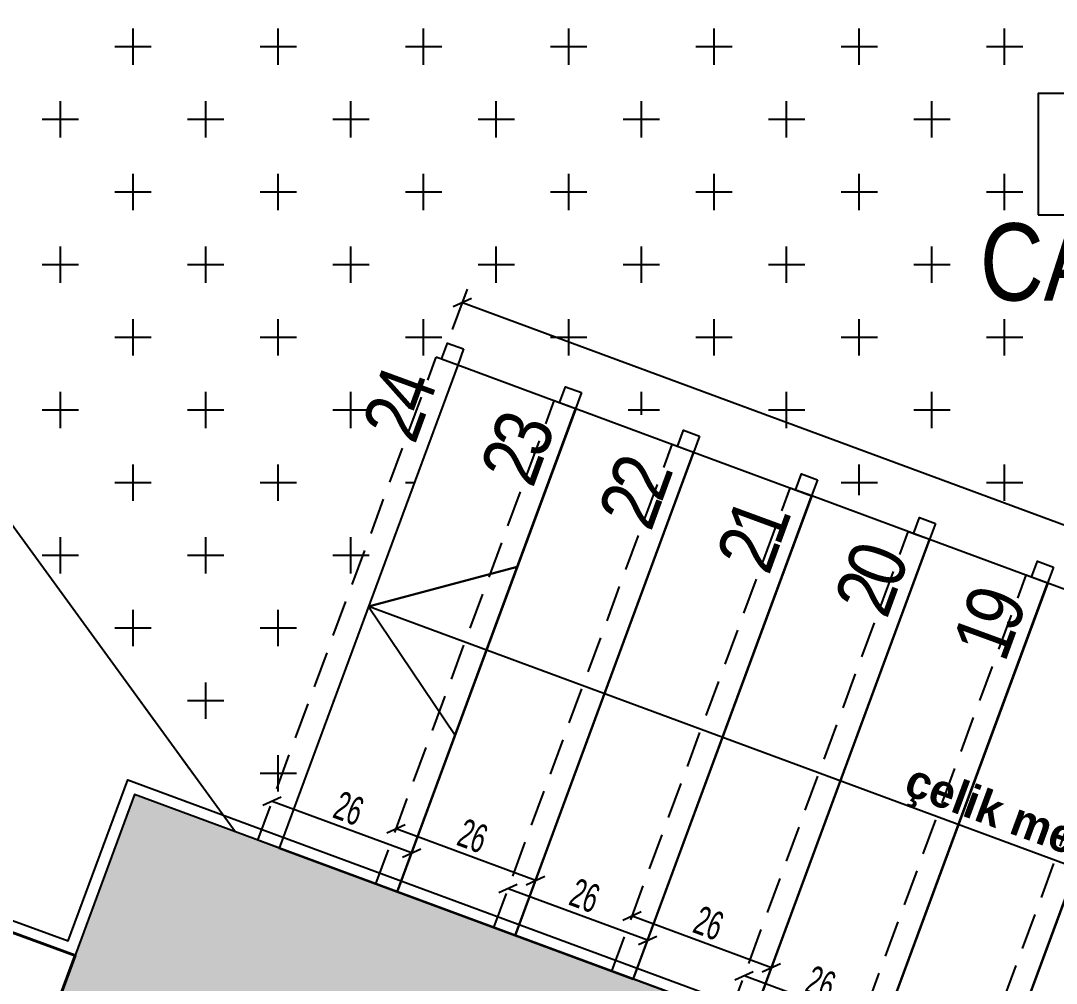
# Model space of a CAD drawing. Header units: millimetres. Extents: x 933584 to 974011, y 4545988 to 4553664.
# Drawn here: x 939110.4 to 939291.5, y 4551960.8 to 4552129 of the extents above; entities that cross this region are included whole.
import ezdxf
from ezdxf.enums import TextEntityAlignment as Align

# ---------------------------------------------------------------- set-up
doc = ezdxf.new("R2010")
doc.units = ezdxf.units.MM
doc.set_wipeout_variables(frame=1)
doc.header["$PDMODE"] = 35
for name, pattern in [('568_AVN_KES_01$0$HIDDEN', [0.375, 0.25, -0.125]), ('DOT2', [3.175, 0, -3.175]), ('HIDDEN', [9.525, 6.35, -3.175]), ('HIDDEN2', [4.7625, 3.175, -1.5875])]:
    doc.linetypes.add(name, pattern=pattern)
doc.layers.get('0').update_dxf_attribs({"color": 255})
doc.layers.get('Defpoints').update_dxf_attribs({"color": 8})
for name, color, linetype in [('0-DMS-50', 143, 'Continuous'), ('0-HSL-HTC_200', 1, 'Continuous'), ('0-HSL-SLD', 252, 'Continuous'), ('0-LNS-SLN', 6, 'Continuous'), ('0-LNS-SPL', 13, '568_AVN_KES_01$0$HIDDEN'), ('0-TXT-NXS', 7, 'Continuous'), ('0-TXT-PBX', 6, 'Continuous'), ('0-TXT-PTX_50', 8, 'Continuous'), ('0-TXT-XBX_20', 3, 'Continuous'), ('2-SPS-RCN', 2, 'Continuous')]:
    doc.layers.add(name, color=color, linetype=linetype)
doc.layers.add('2-SPS-IBW', color=5, linetype='Continuous', lineweight=40)
doc.layers.add('mimariKIRIS', color=251, linetype='HIDDEN2', lineweight=0)
doc.styles.add('139_UYG_PLN$0$Dumankaya_fikirtepe_VAZIYET_PLANI$0$Standard', font='arial.ttf')
doc.styles.add('Century Gothic_B_3', font='GOTHICB.TTF', dxfattribs={"height": 4})
doc.styles.add('dim_romans_50', font='swissl.ttf', dxfattribs={"width": 0.6, "height": 5})
doc.styles.add('MAHAL YAZISI', font='ARIALN.TTF', dxfattribs={"width": 0.8})
doc.styles.get("Standard").update_dxf_attribs({"font": 'times.ttf'})
doc.dimstyles.new('ONK_dim 1_50', dxfattribs={"dimscale": 5, "dimtxt": 4, "dimasz": 0.5, "dimexe": 0.5, "dimexo": 0.5, "dimgap": 0.2, "dimtad": 1, "dimdec": 1, "dimrnd": 0.5, "dimzin": 9, "dimtxsty": 'dim_romans_50', "dimblk": 'OBLIQUE', "dimcen": 1, "dimclre": 256, "dimclrt": 256, "dimazin": 2, "dimtfac": 1, "dimtdec": 1, "dimtix": 1, "dimtmove": 2, "dimatfit": 3, "dimldrblk": 'OBLIQUE', "dimfxl": 3, "dimfxlon": 1, "dimarcsym": 0})

# ---------------------------------------------------------------- blocks, each defined once
blk = doc.blocks.new('xcvxcbv')
at = {"layer": '2-SPS-IBW'}
blk.add_lwpolyline([(934013, 4550609.59), (933993.28, 4550616.86), (933863.85, 4550794.73), (933863.85, 4550923.49), (933966.85, 4550923.49), (933966.85, 4550975.49), (933863.85, 4550975.49), (933863.85, 4550990.49), (933981.85, 4550990.49), (933981.85, 4550877.49), (933882.35, 4550877.49), (933882.35, 4550804.49), (934007.08, 4550633.09), (934019.92, 4550628.36), (934013, 4550609.59)], dxfattribs=at)
blk = doc.blocks.new('MAHAL_KODU')
at = {"layer": '0-TXT-PTX_50'}
for tag, height, p in [('MEKAN_ADI', 0.3, (0, -0.65)), ('ALAN', 0.2, (0, -0.95))]:
    blk.add_attdef(tag, text='', height=height, dxfattribs=at).set_placement(p, align=Align.MIDDLE_CENTER)
at = {"linetype": 'DOT2', "ltscale": 10000}
blk.add_wipeout([(-0.7483, 0.0489), (0.7207, 0.0489), (0.722, -0.4231), (-0.7515, -0.4251)], dxfattribs=at)
at = {"layer": '0-TXT-PBX'}
blk.add_lwpolyline([(-0.7483, -0.4219), (0.7207, -0.4219), (0.7207, 0.0489), (-0.7483, 0.0489)], close=True, dxfattribs=at)
at = {"layer": '0-TXT-PTX_50'}
blk.add_attdef('MAHAL_KODU', text='', height=0.3, dxfattribs=at).set_placement((0, -0.2), align=Align.MIDDLE_CENTER)
blk = doc.blocks.new('vbxcb')
at = {"layer": 'mimariKIRIS', "ltscale": 5}
blk.add_lwpolyline([(942590.28, 4549378.4), (942466.16, 4549548.96), (942466.16, 4549896.91)], dxfattribs=at)
blk = doc.blocks.new('fdvd-flatten-1')
at = {"layer": '2-SPS-RCN'}
blk.add_lwpolyline([(934652.94, 4550373.38), (934659.71, 4550423.91), (934030.31, 4550656.51), (934013, 4550609.59)], close=True, dxfattribs=at)
blk = doc.blocks.new('fdbxcbxb')
at = {"layer": '0-LNS-SLN', "linetype": 'HIDDEN'}
blk.add_lwpolyline([(936147.2, 4550487.53), (936178.39, 4550571.95)], dxfattribs=at)
at = {"layer": '0-LNS-SLN'}
blk.add_lwpolyline([(936150.95, 4550486.14), (936171.58, 4550478.51), (936202.78, 4550562.93), (936182.15, 4550570.56)], close=True, dxfattribs=at)
for points in [[(936182.15, 4550570.56), (936178.39, 4550571.95)], [(936150.95, 4550486.14), (936147.2, 4550487.53)]]:
    blk.add_lwpolyline(points, dxfattribs=at)
blk = doc.blocks.new('xvbxcvbzc')
at = {"layer": '0-HSL-SLD', "linetype": 'Continuous'}
for p, q in [((939130.075, 4552121.325), (939130.075, 4552127.675)), ((939155.475, 4552121.325), (939155.475, 4552127.675)), ((939180.875, 4552121.325), (939180.875, 4552127.675)), ((939206.275, 4552121.325), (939206.275, 4552127.675)), ((939231.675, 4552121.325), (939231.675, 4552127.675)), ((939257.075, 4552121.325), (939257.075, 4552127.675)), ((939282.475, 4552121.325), (939282.475, 4552127.675)), ((939126.9, 4552124.5), (939133.25, 4552124.5)), ((939152.3, 4552124.5), (939158.65, 4552124.5)), ((939177.7, 4552124.5), (939184.05, 4552124.5)), ((939203.1, 4552124.5), (939209.45, 4552124.5)), ((939228.5, 4552124.5), (939234.85, 4552124.5)), ((939253.9, 4552124.5), (939260.25, 4552124.5)), ((939279.3, 4552124.5), (939285.65, 4552124.5)), ((939117.375, 4552108.625), (939117.375, 4552114.975)), ((939142.775, 4552108.625), (939142.775, 4552114.975)), ((939168.175, 4552108.625), (939168.175, 4552114.975)), ((939193.575, 4552108.625), (939193.575, 4552114.975)), ((939218.975, 4552108.625), (939218.975, 4552114.975)), ((939244.375, 4552108.625), (939244.375, 4552114.975)), ((939269.775, 4552108.625), (939269.775, 4552114.975)), ((939114.2, 4552111.8), (939120.55, 4552111.8)), ((939139.6, 4552111.8), (939145.95, 4552111.8)), ((939165, 4552111.8), (939171.35, 4552111.8)), ((939190.4, 4552111.8), (939196.75, 4552111.8)), ((939215.8, 4552111.8), (939222.15, 4552111.8)), ((939241.2, 4552111.8), (939247.55, 4552111.8)), ((939266.6, 4552111.8), (939272.95, 4552111.8)), ((939130.075, 4552095.925), (939130.075, 4552102.275)), ((939155.475, 4552095.925), (939155.475, 4552102.275)), ((939180.875, 4552095.925), (939180.875, 4552102.275)), ((939206.275, 4552095.925), (939206.275, 4552102.275)), ((939231.675, 4552095.925), (939231.675, 4552102.275)), ((939257.075, 4552095.925), (939257.075, 4552102.275)), ((939282.475, 4552095.925), (939282.475, 4552102.275)), ((939126.9, 4552099.1), (939133.25, 4552099.1)), ((939152.3, 4552099.1), (939158.65, 4552099.1)), ((939177.7, 4552099.1), (939184.05, 4552099.1)), ((939203.1, 4552099.1), (939209.45, 4552099.1)), ((939228.5, 4552099.1), (939234.85, 4552099.1)), ((939253.9, 4552099.1), (939260.25, 4552099.1)), ((939279.3, 4552099.1), (939285.65, 4552099.1)), ((939117.375, 4552083.225), (939117.375, 4552089.575)), ((939142.775, 4552083.225), (939142.775, 4552089.575)), ((939168.175, 4552083.225), (939168.175, 4552089.575)), ((939193.575, 4552083.225), (939193.575, 4552089.575)), ((939218.975, 4552083.225), (939218.975, 4552089.575)), ((939244.375, 4552083.225), (939244.375, 4552089.575)), ((939269.775, 4552083.225), (939269.775, 4552089.575)), ((939114.2, 4552086.4), (939120.55, 4552086.4)), ((939139.6, 4552086.4), (939145.95, 4552086.4)), ((939165, 4552086.4), (939171.35, 4552086.4)), ((939190.4, 4552086.4), (939196.75, 4552086.4)), ((939215.8, 4552086.4), (939222.15, 4552086.4)), ((939241.2, 4552086.4), (939247.55, 4552086.4)), ((939266.6, 4552086.4), (939272.95, 4552086.4)), ((939130.075, 4552070.525), (939130.075, 4552076.875)), ((939155.475, 4552070.525), (939155.475, 4552076.875)), ((939180.875, 4552070.525), (939180.875, 4552076.875)), ((939206.275, 4552070.525), (939206.275, 4552076.875)), ((939231.675, 4552070.525), (939231.675, 4552076.875)), ((939257.075, 4552070.525), (939257.075, 4552076.875)), ((939282.475, 4552070.525), (939282.475, 4552076.875)), ((939126.9, 4552073.7), (939133.25, 4552073.7)), ((939152.3, 4552073.7), (939158.65, 4552073.7)), ((939177.7, 4552073.7), (939184.05, 4552073.7)), ((939203.1, 4552073.7), (939209.45, 4552073.7)), ((939228.5, 4552073.7), (939234.85, 4552073.7)), ((939253.9, 4552073.7), (939260.25, 4552073.7)), ((939279.3, 4552073.7), (939285.65, 4552073.7)), ((939117.375, 4552057.825), (939117.375, 4552064.175)), ((939142.775, 4552057.825), (939142.775, 4552064.175)), ((939168.175, 4552057.825), (939168.175, 4552064.175)), ((939218.975, 4552060.147), (939218.975, 4552064.175)), ((939244.375, 4552057.825), (939244.375, 4552064.175)), ((939269.775, 4552057.825), (939269.775, 4552064.175)), ((939114.2, 4552061), (939120.55, 4552061)), ((939139.6, 4552061), (939145.95, 4552061)), ((939165, 4552061), (939171.35, 4552061)), ((939216.666, 4552061), (939222.15, 4552061)), ((939241.2, 4552061), (939247.55, 4552061)), ((939266.6, 4552061), (939272.95, 4552061)), ((939130.075, 4552045.125), (939130.075, 4552051.475)), ((939155.475, 4552045.125), (939155.475, 4552051.475)), ((939257.075, 4552046.067), (939257.075, 4552051.475)), ((939282.475, 4552045.125), (939282.475, 4552051.475)), ((939126.9, 4552048.3), (939133.25, 4552048.3)), ((939152.3, 4552048.3), (939158.65, 4552048.3)), ((939177.7, 4552048.3), (939179.25, 4552048.3)), ((939253.9, 4552048.3), (939260.25, 4552048.3)), ((939279.3, 4552048.3), (939285.65, 4552048.3)), ((939117.375, 4552032.425), (939117.375, 4552038.775)), ((939142.775, 4552032.425), (939142.775, 4552038.775)), ((939168.175, 4552032.425), (939168.175, 4552038.775)), ((939114.2, 4552035.6), (939120.55, 4552035.6)), ((939139.6, 4552035.6), (939145.95, 4552035.6)), ((939165, 4552035.6), (939171.35, 4552035.6)), ((939130.075, 4552019.725), (939130.075, 4552026.075)), ((939155.475, 4552019.725), (939155.475, 4552026.075)), ((939126.9, 4552022.9), (939133.25, 4552022.9)), ((939152.3, 4552022.9), (939158.65, 4552022.9)), ((939142.775, 4552007.025), (939142.775, 4552013.375)), ((939139.6, 4552010.2), (939145.95, 4552010.2)), ((939165, 4552010.2), (939165.17, 4552010.2)), ((939155.475, 4551994.325), (939155.475, 4552000.675)), ((939152.3, 4551997.5), (939158.65, 4551997.5))]:
    blk.add_line(p, q, dxfattribs=at)
blk = doc.blocks.new('_Oblique')
at = {"color": 0, "linetype": 'ByBlock', "lineweight": -2}
blk.add_line((-0.5, -0.5), (0.5, 0.5), dxfattribs=at)
blk = doc.blocks.new('*D1299')
at = {"layer": '0-DMS-50', "lineweight": -2}
for p, q in [((939185.93, 4552075.02), (939188.53, 4552082.07)), ((939415.74, 4551990.1), (939418.34, 4551997.14))]:
    blk.add_line(p, q, dxfattribs=at)
at = {"layer": '0-DMS-50', "color": 0, "lineweight": -2}
blk.add_line((939417.47, 4551994.8), (939187.66, 4552079.72), dxfattribs=at)
at = {"layer": 'Defpoints', "color": 0}
for p in [(939187.66, 4552079.72), (939185.06, 4552072.68), (939414.87, 4551987.75)]:
    blk.add_point(p, dxfattribs=at)
at = {"layer": '0-DMS-50', "color": 0, "linetype": 'ByBlock', "lineweight": -2, "xscale": 2.5, "yscale": 2.5, "zscale": 2.5}
for p, rotation in [((939187.66, 4552079.72), 159.718194378801), ((939417.47, 4551994.8), 339.7181943788011)]:
    blk.add_blockref('_Oblique', p, dxfattribs=dict(at, rotation=rotation))
at = {"layer": '0-DMS-50', "insert": (939303.78, 4552040.54), "char_height": 5, "attachment_point": 5, "rotation": 339.7182, "style": 'dim_romans_50'}
blk.add_mtext('245', dxfattribs=at)
blk = doc.blocks.new('*D1322')
at = {"layer": '0-DMS-50', "color": 0, "lineweight": -2}
blk.add_line((939261.32, 4551953.05), (939236.93, 4551962.06), dxfattribs=at)
at = {"layer": '0-DMS-50', "lineweight": -2}
for p, q in [((939236.07, 4551959.71), (939236.07, 4551959.71)), ((939260.45, 4551950.7), (939260.45, 4551950.7))]:
    blk.add_line(p, q, dxfattribs=at)
at = {"layer": 'Defpoints', "color": 0}
for p in [(939236.93, 4551962.06), (939236.93, 4551962.06), (939261.32, 4551953.05)]:
    blk.add_point(p, dxfattribs=at)
at = {"layer": '0-DMS-50', "color": 0, "linetype": 'ByBlock', "lineweight": -2, "xscale": 2.5, "yscale": 2.5, "zscale": 2.5}
for p, rotation in [((939236.93, 4551962.06), 159.718194379561), ((939261.32, 4551953.05), 339.718194379561)]:
    blk.add_blockref('_Oblique', p, dxfattribs=dict(at, rotation=rotation))
at = {"layer": '0-DMS-50', "insert": (939250.34, 4551960.84), "char_height": 5, "attachment_point": 5, "rotation": 339.7182, "style": 'dim_romans_50'}
blk.add_mtext('26', dxfattribs=at)
blk = doc.blocks.new('*D1323')
at = {"layer": '0-DMS-50', "color": 0, "lineweight": -2}
blk.add_line((939241.72, 4551963.49), (939217.34, 4551972.5), dxfattribs=at)
at = {"layer": '0-DMS-50', "lineweight": -2}
for p, q in [((939216.47, 4551970.15), (939216.47, 4551970.15)), ((939240.86, 4551961.14), (939240.86, 4551961.14))]:
    blk.add_line(p, q, dxfattribs=at)
at = {"layer": 'Defpoints', "color": 0}
for p in [(939217.34, 4551972.5), (939217.34, 4551972.5), (939241.72, 4551963.49)]:
    blk.add_point(p, dxfattribs=at)
at = {"layer": '0-DMS-50', "color": 0, "linetype": 'ByBlock', "lineweight": -2, "xscale": 2.5, "yscale": 2.5, "zscale": 2.5}
for p, rotation in [((939217.34, 4551972.5), 159.718194096898), ((939241.72, 4551963.49), 339.718194096898)]:
    blk.add_blockref('_Oblique', p, dxfattribs=dict(at, rotation=rotation))
at = {"layer": '0-DMS-50', "insert": (939230.74, 4551971.28), "char_height": 5, "attachment_point": 5, "rotation": 339.7182, "style": 'dim_romans_50'}
blk.add_mtext('26', dxfattribs=at)
blk = doc.blocks.new('*D1324')
at = {"layer": '0-DMS-50', "color": 0, "lineweight": -2}
blk.add_line((939220.05, 4551968.3), (939195.66, 4551977.31), dxfattribs=at)
at = {"layer": '0-DMS-50', "lineweight": -2}
for p, q in [((939194.79, 4551974.97), (939194.79, 4551974.97)), ((939219.18, 4551965.95), (939219.18, 4551965.95))]:
    blk.add_line(p, q, dxfattribs=at)
at = {"layer": 'Defpoints', "color": 0}
for p in [(939195.66, 4551977.31), (939195.66, 4551977.31), (939220.05, 4551968.3)]:
    blk.add_point(p, dxfattribs=at)
at = {"layer": '0-DMS-50', "color": 0, "linetype": 'ByBlock', "lineweight": -2, "xscale": 2.5, "yscale": 2.5, "zscale": 2.5}
for p, rotation in [((939195.66, 4551977.31), 159.718194379561), ((939220.05, 4551968.3), 339.718194379561)]:
    blk.add_blockref('_Oblique', p, dxfattribs=dict(at, rotation=rotation))
at = {"layer": '0-DMS-50', "insert": (939209.07, 4551976.09), "char_height": 5, "attachment_point": 5, "rotation": 339.7182, "style": 'dim_romans_50'}
blk.add_mtext('26', dxfattribs=at)
blk = doc.blocks.new('*D1325')
at = {"layer": '0-DMS-50', "color": 0, "lineweight": -2}
blk.add_line((939200.45, 4551978.74), (939176.06, 4551987.75), dxfattribs=at)
at = {"layer": '0-DMS-50', "lineweight": -2}
for p, q in [((939175.2, 4551985.41), (939175.2, 4551985.41)), ((939199.59, 4551976.39), (939199.59, 4551976.39))]:
    blk.add_line(p, q, dxfattribs=at)
at = {"layer": 'Defpoints', "color": 0}
for p in [(939176.06, 4551987.75), (939176.06, 4551987.75), (939200.45, 4551978.74)]:
    blk.add_point(p, dxfattribs=at)
at = {"layer": '0-DMS-50', "color": 0, "linetype": 'ByBlock', "lineweight": -2, "xscale": 2.5, "yscale": 2.5, "zscale": 2.5}
for p, rotation in [((939176.06, 4551987.75), 159.718194096898), ((939200.45, 4551978.74), 339.718194096898)]:
    blk.add_blockref('_Oblique', p, dxfattribs=dict(at, rotation=rotation))
at = {"layer": '0-DMS-50', "insert": (939189.47, 4551986.53), "char_height": 5, "attachment_point": 5, "rotation": 339.7182, "style": 'dim_romans_50'}
blk.add_mtext('26', dxfattribs=at)
blk = doc.blocks.new('*D1326')
at = {"layer": '0-DMS-50', "color": 0, "lineweight": -2}
blk.add_line((939178.78, 4551983.55), (939154.39, 4551992.56), dxfattribs=at)
at = {"layer": '0-DMS-50', "lineweight": -2}
for p, q in [((939153.52, 4551990.22), (939153.52, 4551990.22)), ((939177.91, 4551981.21), (939177.91, 4551981.21))]:
    blk.add_line(p, q, dxfattribs=at)
at = {"layer": 'Defpoints', "color": 0}
for p in [(939154.39, 4551992.56), (939154.39, 4551992.56), (939178.78, 4551983.55)]:
    blk.add_point(p, dxfattribs=at)
at = {"layer": '0-DMS-50', "color": 0, "linetype": 'ByBlock', "lineweight": -2, "xscale": 2.5, "yscale": 2.5, "zscale": 2.5}
for p, rotation in [((939154.39, 4551992.56), 159.718194379561), ((939178.78, 4551983.55), 339.718194379561)]:
    blk.add_blockref('_Oblique', p, dxfattribs=dict(at, rotation=rotation))
at = {"layer": '0-DMS-50', "insert": (939167.79, 4551991.34), "char_height": 5, "attachment_point": 5, "rotation": 339.7182, "style": 'dim_romans_50'}
blk.add_mtext('26', dxfattribs=at)

msp = doc.modelspace()

# ---------------------------------------------------------------- hatches: boundary and pattern name
at = {"layer": '0-HSL-HTC_200'}
h = msp.add_hatch(dxfattribs=at)
h.set_pattern_fill('ANSI33', color=256)
h.set_pattern_definition([(45, (935301.9395, 4554793.885), (-4.490128, 4.490128), []), (45, (935306.4297, 4554793.885), (-4.490128, 4.490128), [3.175, -1.5875])])
h.paths.add_polyline_path([(939752.94, 4551710.64), (939759.71, 4551761.17), (939130.31, 4551993.76), (939113, 4551946.85)])

# ---------------------------------------------------------------- linework, layer by layer
at = {"layer": '0-HSL-SLD'}
msp.add_lwpolyline([(939023.85, 4552214.75), (939023.85, 4552157.8), (939147.97, 4551987.24)], dxfattribs=at)
at = {"layer": '0-LNS-SLN'}
for points in [[(939187.87, 4552071.64), (939186.84, 4552068.83), (939184.02, 4552069.87), (939185.06, 4552072.68), (939187.87, 4552071.64)], [(939208.51, 4552064.01), (939207.47, 4552061.2), (939204.66, 4552062.24), (939205.7, 4552065.05), (939208.51, 4552064.01)], [(939229.15, 4552056.39), (939228.11, 4552053.57), (939225.29, 4552054.61), (939226.33, 4552057.43), (939229.15, 4552056.39)], [(939249.78, 4552048.76), (939248.74, 4552045.95), (939245.93, 4552046.99), (939246.97, 4552049.8), (939249.78, 4552048.76)], [(939270.42, 4552041.14), (939269.38, 4552038.32), (939266.56, 4552039.36), (939267.6, 4552042.18), (939270.42, 4552041.14)], [(939291.05, 4552033.51), (939290.01, 4552030.7), (939287.2, 4552031.74), (939288.24, 4552034.55), (939291.05, 4552033.51)], [(939395.42, 4551943.77), (939171.24, 4552026.62), (939197.27, 4552033.59), (939171.24, 4552026.62), (939186.39, 4552004.15)]]:
    msp.add_lwpolyline(points, dxfattribs=at)

# ---------------------------------------------------------------- block references
for name, p in [('xcvxcbv', (5100, 1337.26)), ('fdbxcbxb', (3004.69, 1498.27)), ('fdbxcbxb', (3025.33, 1490.64)), ('fdbxcbxb', (3045.96, 1483.01)), ('fdbxcbxb', (3066.6, 1475.39)), ('fdbxcbxb', (3087.23, 1467.76)), ('fdbxcbxb', (3107.87, 1460.14)), ('fdbxcbxb', (3128.51, 1452.51))]:
    msp.add_blockref(name, p)

# ---------------------------------------------------------------- texts
at = {"layer": '0-TXT-NXS', "char_height": 10, "attachment_point": 3, "rotation": 69.8726, "style": '139_UYG_PLN$0$Dumankaya_fikirtepe_VAZIYET_PLANI$0$Standard'}
for s, insert in [('{\\T0.8;\\fArial Narrow|b0|i0|c162|p34;24}', (939173.68, 4552068.38, 1.23)), ('{\\T0.8;\\fArial Narrow|b0|i0|c162|p34;23}', (939194.31, 4552060.75, 1.23)), ('{\\T0.8;\\fArial Narrow|b0|i0|c162|p34;22}', (939214.95, 4552053.13, 1.23)), ('{\\T0.8;\\fArial Narrow|b0|i0|c162|p34;21}', (939235.58, 4552045.5, 1.23)), ('{\\T0.8;\\fArial Narrow|b0|i0|c162|p34;20}', (939256.22, 4552037.87, 1.23)), ('{\\T0.8;\\fArial Narrow|b0|i0|c162|p34;19}', (939276.86, 4552030.25, 1.23))]:
    msp.add_mtext_dynamic_manual_height_columns(s, width=10, gutter_width=12.5, heights=[0], dxfattribs=dict(at, insert=insert))
at = {"layer": '0-TXT-XBX_20', "color": 0, "insert": (939266.62, 4551999.43), "char_height": 5.8729, "width": 228.8091, "attachment_point": 1, "rotation": 339.7182, "line_spacing_factor": 0.984502, "style": 'Century Gothic_B_3'}
msp.add_mtext('\\pxql;{\\fFranklin Gothic Book|b1|i0|c162|p34;çelik merdiven}', dxfattribs=at)

# ---------------------------------------------------------------- dimensions: what is measured, and where the dimension line sits
at = {"layer": '0-DMS-50'}
for p1, p2, picture, middle in [((939178.78, 4551983.55), (939154.39, 4551992.56), '*D1326', (939167.79, 4551991.34)), ((939200.45, 4551978.74), (939176.06, 4551987.75), '*D1325', (939189.47, 4551986.53)), ((939220.05, 4551968.3), (939195.66, 4551977.31), '*D1324', (939209.07, 4551976.09)), ((939241.72, 4551963.49), (939217.34, 4551972.5), '*D1323', (939230.74, 4551971.28)), ((939261.32, 4551953.05), (939236.93, 4551962.06), '*D1322', (939250.34, 4551960.84))]:
    dim = msp.add_aligned_dim(p1=p1, p2=p2, distance=0, dimstyle='ONK_dim 1_50', dxfattribs=at)
    dim.commit()
    dim.dimension.update_dxf_attribs({"geometry": picture, "text_midpoint": middle})

# ---------------------------------------------------------------- next in the draw order: block references
ref = msp.add_blockref('MAHAL_KODU', (939322.05, 4552114.08), dxfattribs=dict(xscale=45, yscale=45, zscale=1.2))
ref.add_attrib('MAHAL_KODU', 'AK-001', dxfattribs={"layer": '0-TXT-PTX_50', "height": 12.937, "style": 'MAHAL YAZISI', "width": 0.666667}).set_placement((939322.61, 4552104.95), align=Align.MIDDLE_CENTER)
ref.add_attrib('MEKAN_ADI', 'CAFE ALANI', dxfattribs={"layer": '0-TXT-PTX_50', "height": 13.5, "style": 'MAHAL YAZISI'}).set_placement((939323.28, 4552086.86), align=Align.MIDDLE_CENTER)
ref.add_attrib('ALAN', '25,89 m²', dxfattribs={"layer": '0-TXT-PTX_50', "height": 9, "style": 'MAHAL YAZISI'}).set_placement((939322.35, 4552070.98), align=Align.MIDDLE_CENTER)

# ---------------------------------------------------------------- next in the draw order: linework, layer by layer
at = {"layer": '0-LNS-SPL', "linetype": 'ByBlock', "ltscale": 0.5}
msp.add_lwpolyline([(938963.85, 4552329.75), (939083.85, 4552329.75), (939083.85, 4552212.75), (938984.35, 4552212.75), (938984.35, 4552142.4), (939108.34, 4551972.01), (939118.74, 4551968.18), (939129.14, 4551996.33), (939696.85, 4551786.53), (939696.85, 4551794.61), (939767.85, 4551794.61)], dxfattribs=at)

# ---------------------------------------------------------------- next in the draw order: block references
for name, p in [('fdvd-flatten-1', (5100, 1337.26)), ('vbxcb', (-3442.31, 2608.84))]:
    msp.add_blockref(name, p)
at = {"layer": '0-DMS-50'}
msp.add_blockref('xvbxcvbzc', (0, 0), dxfattribs=at)

# ---------------------------------------------------------------- next in the draw order: dimensions: what is measured, and where the dimension line sits
dim = msp.add_aligned_dim(p1=(939414.87, 4551987.75), p2=(939185.06, 4552072.68), distance=-7.51, dimstyle='ONK_dim 1_50', dxfattribs=at)
dim.commit()
dim.dimension.update_dxf_attribs({"geometry": '*D1299', "text_midpoint": (939303.78, 4552040.54)})

doc.saveas('drawing.dxf')
